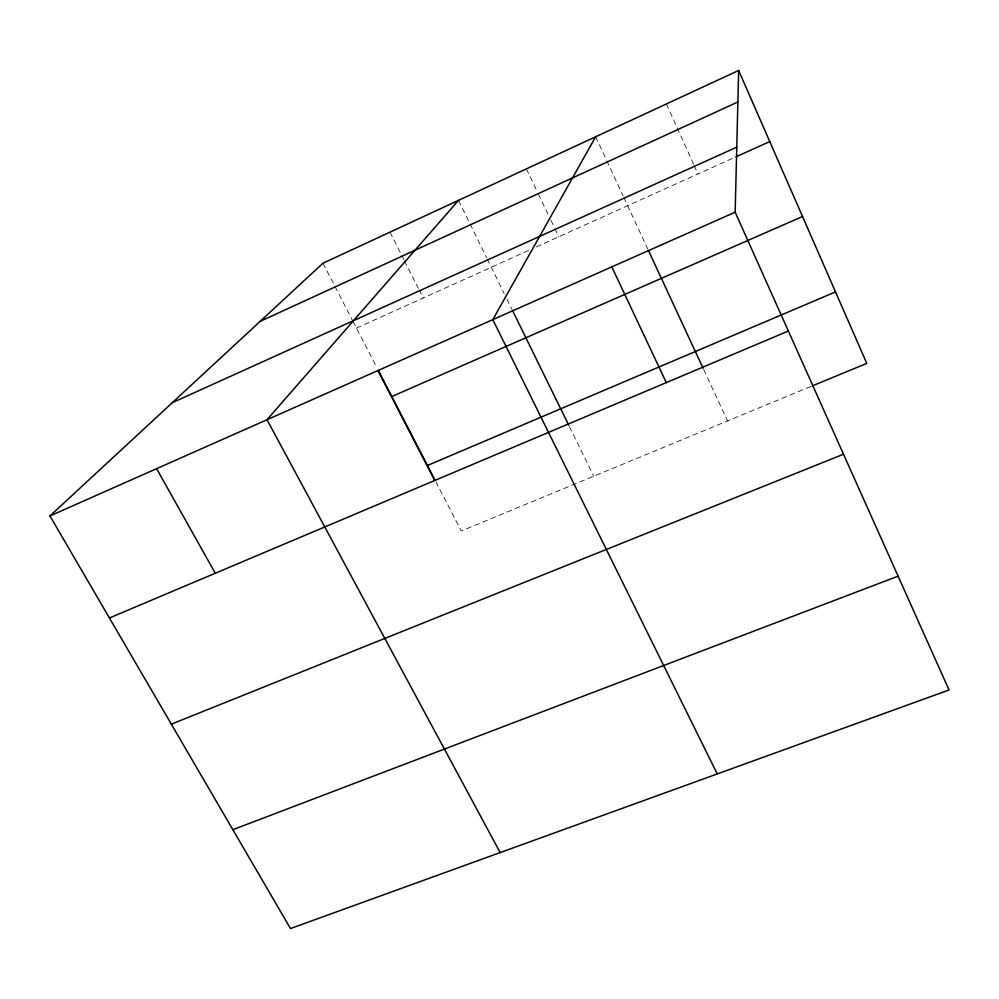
<?xml version="1.0" encoding="UTF-8"?>
<svg xmlns="http://www.w3.org/2000/svg" width="999" height="999" viewBox="0 0 999 999"><rect width="100%" height="100%" fill="white"/><g stroke="black" fill="none" stroke-linecap="round" stroke-linejoin="round"><path stroke-width="0.75" stroke-dasharray="5 3.75" d="M356.468 328.097L529.27 250.112M536.288 246.94L734.565 157.455M810.813 386.513L461.263 530.981L435.889 481.868M322.964 263.224L352.197 319.817M352.909 321.191L376.973 367.794M390.035 232.118L401.086 254.071M401.785 255.444L403.858 259.565M404.545 260.939L418.356 288.374M419.056 289.747L423.189 297.977M458.529 200.362L486.525 257.48M487.212 258.878L504.183 293.519M506.893 299.051L511.638 308.728M569.467 426.698L593.743 476.223M526.386 168.893L537.624 192.445M538.286 193.831L548.214 214.61M550.849 220.155L554.158 227.085M554.82 228.471L558.791 236.788M595.666 136.763L606.118 159.266M606.768 160.677L623.089 195.854M623.738 197.253L647.764 249.026M703.708 369.568L727.547 420.929M666.408 103.958L693.556 164.161M694.18 165.559L697.964 173.963"/><path stroke-width="1.5" d="M735.164 212.2L738.648 70.454L322.964 263.224L49.95 515.946L290.484 928.546L949.05 689.972L735.164 212.2L49.95 515.946M595.666 136.763L492.807 319.63L717.245 773.95M458.529 200.362L267.008 419.73L500.174 852.584M260.177 321.341L737.874 101.985M172.315 402.672L736.763 147.165M735.976 156.818L769.754 141.571M391.82 396.528L802.534 216.496M427.435 465.497L835.514 291.895M109.428 617.981L788.361 331.019M812.249 385.926L866.782 363.386L738.648 70.454M171.328 724.175L843.506 454.208M232.854 829.694L898.101 576.161M156.606 468.668L215.272 573.239M378.384 370.529L435.189 480.507M377.947 370.554L434.727 480.482M512.325 310.115L568.793 425.312M611.8 266.883L666.308 382.605M648.413 250.412L703.059 368.181"/></g></svg>
